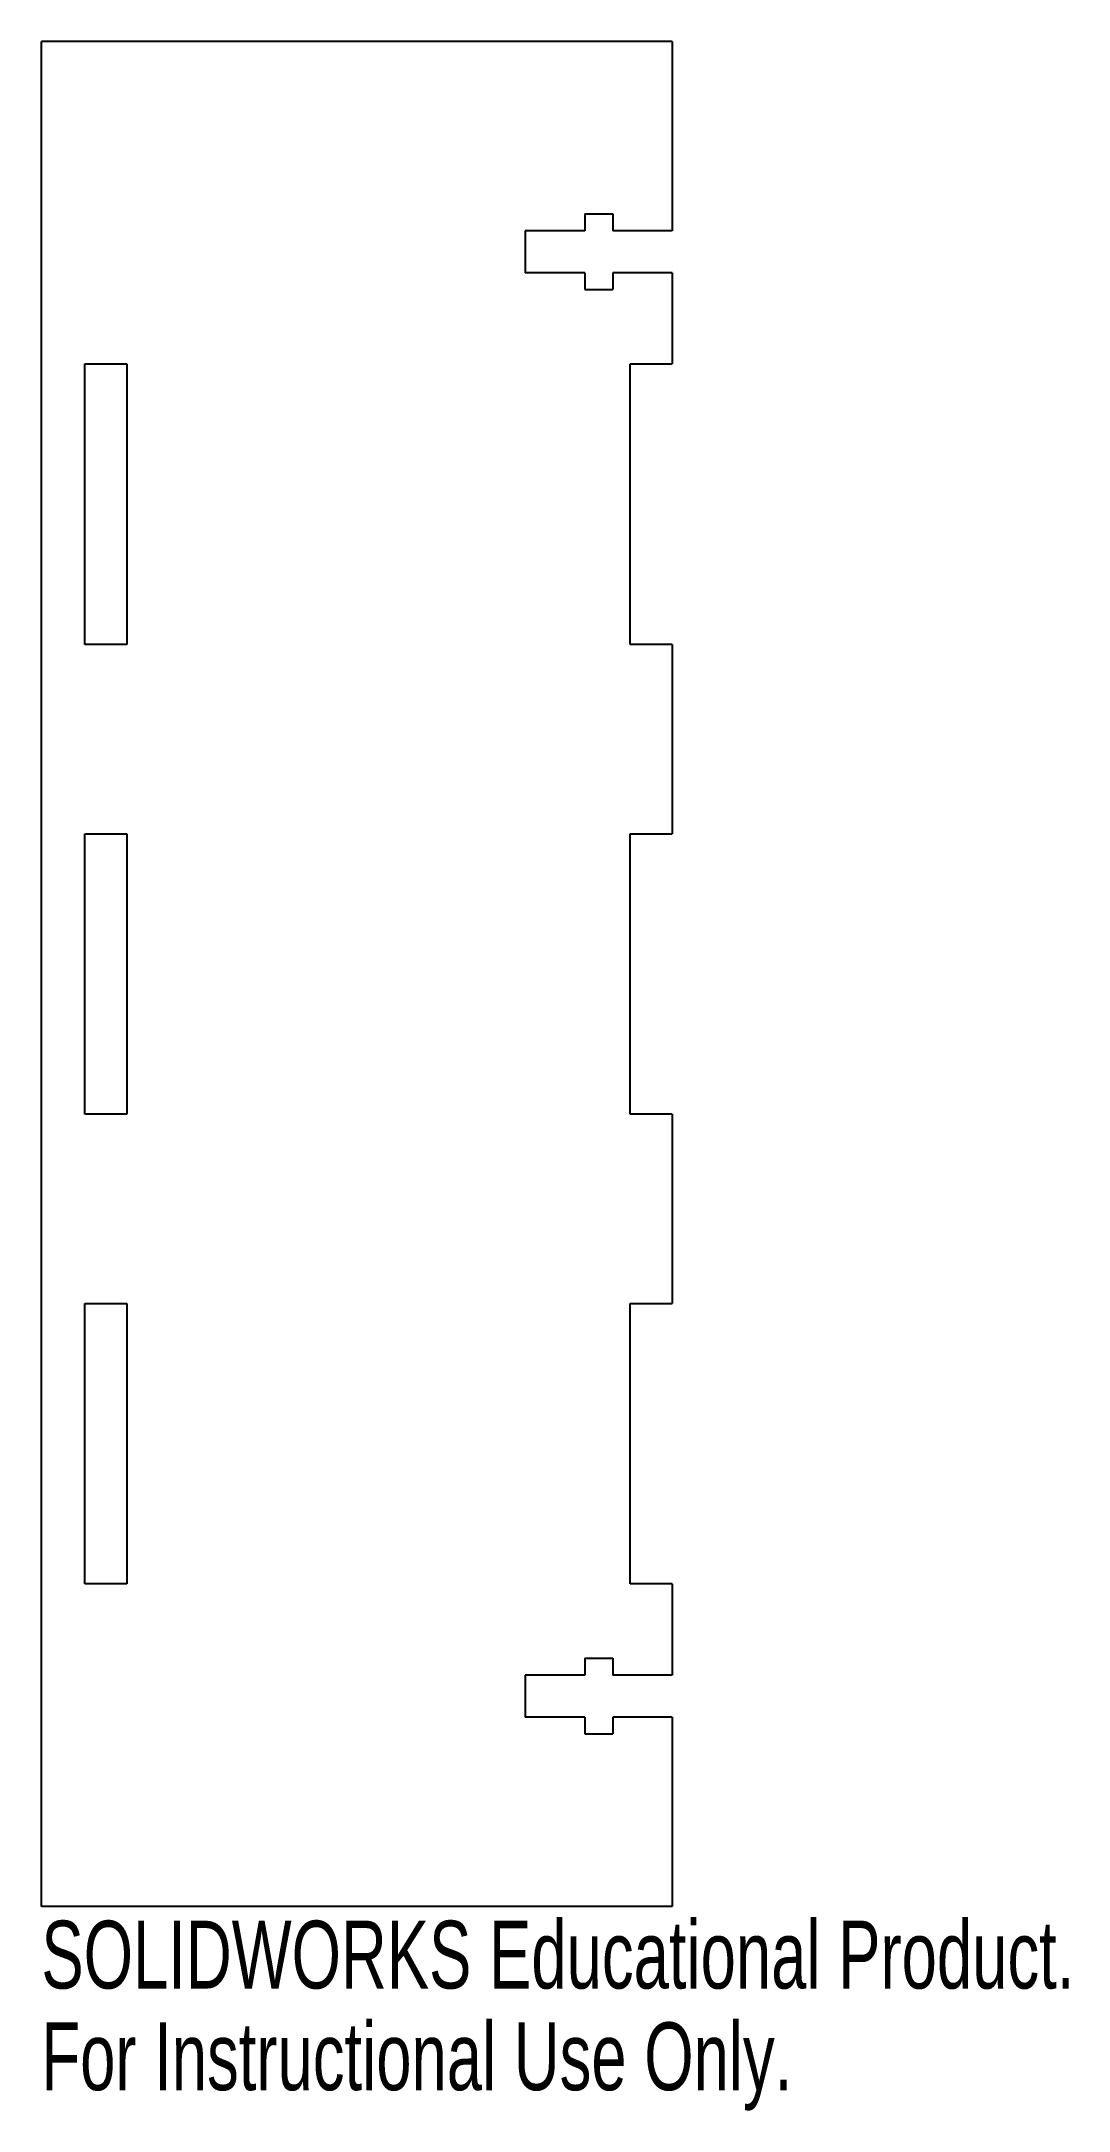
# Model space of a CAD drawing. Header units: millimetres. Extents: x 612 to 686, y 301 to 449.
import ezdxf

# ---------------------------------------------------------------- set-up
doc = ezdxf.new("R2010")
doc.units = ezdxf.units.MM
doc.styles.add('SLDTEXTSTYLE0', font='TXT', dxfattribs={"width": 0.7})

msp = doc.modelspace()

# ---------------------------------------------------------------- linework, layer by layer
at = {"color": 7, "linetype": 'Continuous', "lineweight": 25}
for p, q in [((657.4, 449), (612.4, 449)), ((612.4, 316), (612.4, 449)), ((657.4, 449), (657.4, 435.5)), ((646.9, 435.5), (646.9, 432.5)), ((651.15, 435.5), (646.9, 435.5)), ((651.15, 436.7), (651.15, 435.5)), ((651.15, 436.7), (653.15, 436.7)), ((653.15, 436.7), (653.15, 435.5)), ((657.4, 435.5), (653.15, 435.5)), ((651.15, 432.5), (646.9, 432.5)), ((651.15, 432.5), (651.15, 431.3)), ((657.4, 432.5), (653.15, 432.5)), ((653.15, 432.5), (653.15, 431.3)), ((657.4, 432.5), (657.4, 426)), ((651.15, 431.3), (653.15, 431.3)), ((615.5, 406), (615.5, 426)), ((615.5, 426), (618.5, 426)), ((618.5, 426), (618.5, 406)), ((654.4, 406), (654.4, 426)), ((654.4, 426), (657.4, 426)), ((618.5, 406), (615.5, 406)), ((657.4, 406), (654.4, 406)), ((657.4, 406), (657.4, 392.5)), ((615.5, 372.5), (615.5, 392.5)), ((615.5, 392.5), (618.5, 392.5)), ((618.5, 392.5), (618.5, 372.5)), ((654.4, 372.5), (654.4, 392.5)), ((654.4, 392.5), (657.4, 392.5)), ((618.5, 372.5), (615.5, 372.5)), ((657.4, 372.5), (654.4, 372.5)), ((657.4, 372.5), (657.4, 359)), ((615.5, 339), (615.5, 359)), ((615.5, 359), (618.5, 359)), ((618.5, 359), (618.5, 339)), ((654.4, 339), (654.4, 359)), ((654.4, 359), (657.4, 359)), ((618.5, 339), (615.5, 339)), ((657.4, 339), (654.4, 339)), ((657.4, 339), (657.4, 332.5)), ((651.15, 333.7), (651.15, 332.5)), ((651.15, 333.7), (653.15, 333.7)), ((653.15, 333.7), (653.15, 332.5)), ((646.9, 332.5), (646.9, 329.5)), ((651.15, 332.5), (646.9, 332.5)), ((657.4, 332.5), (653.15, 332.5)), ((651.15, 329.5), (646.9, 329.5)), ((651.15, 329.5), (651.15, 328.3)), ((657.4, 329.5), (653.15, 329.5)), ((653.15, 329.5), (653.15, 328.3)), ((657.4, 329.5), (657.4, 316)), ((651.15, 328.3), (653.15, 328.3)), ((657.4, 316), (612.4, 316))]:
    msp.add_line(p, q, dxfattribs=at)

# ---------------------------------------------------------------- texts
at = {"color": 7, "linetype": 'Continuous', "char_height": 4.8336, "attachment_point": 1, "style": 'SLDTEXTSTYLE0'}
for s, insert in [('SOLIDWORKS Educational Product.', (612.4, 314.98)), ('For Instructional Use Only.', (612.4, 307.73))]:
    msp.add_mtext(s, dxfattribs=dict(at, insert=insert))

doc.saveas('drawing.dxf')
